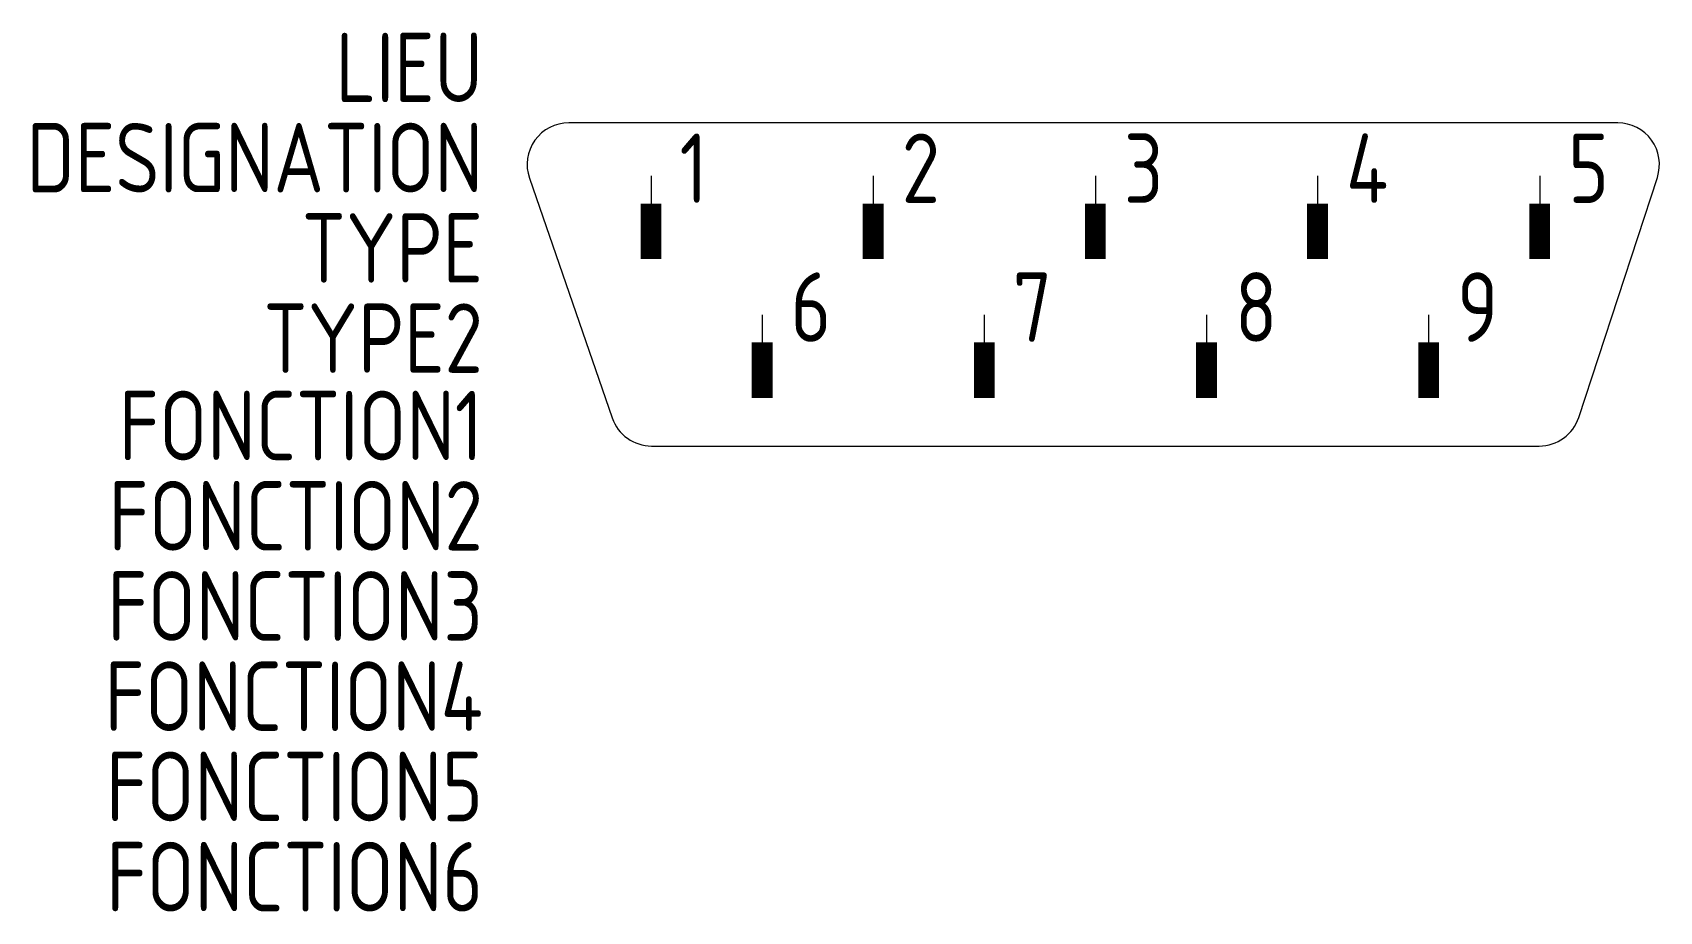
# Model space of a CAD drawing. Extents: x -1606.9 to -1548.3, y -906.1 to -874.4.
import ezdxf
from ezdxf.enums import TextEntityAlignment as Align

# ---------------------------------------------------------------- set-up
doc = ezdxf.new("R2010")
doc.units = 0
doc.header["$LTSCALE"] = 0.3
for name, color, linetype in [('SYMB_FIL', 3, 'CONTINUOUS'), ('SYMB_FIL_FIN', 1, 'CONTINUOUS'), ('SYMB_TXT_CONTACT', 2, 'CONTINUOUS'), ('SYMB_TXT_NOM', 3, 'CONTINUOUS')]:
    doc.layers.add(name, color=color, linetype=linetype)
doc.styles.add('NET2_5', font='isocp.shx', dxfattribs={"width": 0.9, "height": 2.5})

msp = doc.modelspace()

# ---------------------------------------------------------------- linework, layer by layer
at = {"layer": 'SYMB_FIL'}
msp.add_lwpolyline([(-1584.615, -889.323), (-1552.653, -889.323, 0.324225), (-1551.227, -888.291), (-1548.396, -879.65, 0.510317), (-1549.821, -877.683), (-1587.596, -877.683, 0.51521), (-1589.014, -879.672), (-1586.033, -888.313, 0.319949)], format="xyb", close=True, dxfattribs=at)
at = {"layer": 'SYMB_FIL_FIN'}
for p, q in [((-1584.634, -879.593), (-1584.634, -880.593)), ((-1576.634, -879.593), (-1576.634, -880.593)), ((-1568.634, -879.593), (-1568.634, -880.593)), ((-1560.634, -879.593), (-1560.634, -880.593)), ((-1552.634, -879.593), (-1552.634, -880.593)), ((-1580.634, -884.593), (-1580.634, -885.593)), ((-1572.634, -884.593), (-1572.634, -885.593)), ((-1564.634, -884.593), (-1564.634, -885.593)), ((-1556.634, -884.593), (-1556.634, -885.593))]:
    msp.add_line(p, q, dxfattribs=at)
at = {"layer": 'SYMB_FIL_FIN', "const_width": 0.75}
for points in [[(-1584.634, -880.593), (-1584.634, -882.593)], [(-1576.634, -880.593), (-1576.634, -882.593)], [(-1568.634, -880.593), (-1568.634, -882.593)], [(-1560.634, -880.593), (-1560.634, -882.593)], [(-1552.634, -880.593), (-1552.634, -882.593)], [(-1580.634, -885.593), (-1580.634, -887.593)], [(-1572.634, -885.593), (-1572.634, -887.593)], [(-1564.634, -885.593), (-1564.634, -887.593)], [(-1556.634, -885.593), (-1556.634, -887.593)]]:
    msp.add_lwpolyline(points, dxfattribs=at)

# ---------------------------------------------------------------- texts
at = {"layer": 'SYMB_TXT_CONTACT', "style": 'NET2_5', "width": 0.9, "flags": 8}
for tag, text, p in [('1', '1', (-1583.608, -881.318)), ('2', '2', (-1575.608, -881.318)), ('3', '3', (-1567.608, -881.318)), ('4', '4', (-1559.608, -881.318)), ('5', '5', (-1551.608, -881.318)), ('6', '6', (-1579.608, -886.318)), ('7', '7', (-1571.608, -886.318)), ('8', '8', (-1563.608, -886.318)), ('9', '9', (-1555.608, -886.318))]:
    msp.add_attdef(tag, text=text, height=2.5, dxfattribs=at).set_placement(p, align=Align.BOTTOM_LEFT)
at = {"layer": 'SYMB_TXT_NOM', "style": 'NET2_5', "width": 0.9, "flags": 8}
for tag, text, p in [('LIEU', '', (-1590.689, -876.938)), ('DESIGNATION', 'X?', (-1590.689, -880.188)), ('TYPE', '', (-1590.689, -883.438)), ('TYPE2', '', (-1590.689, -886.688)), ('FONCTION1', '', (-1590.689, -889.838)), ('FONCTION2', '', (-1590.689, -893.088)), ('FONCTION3', '', (-1590.689, -896.338)), ('FONCTION4', '', (-1590.689, -899.588)), ('FONCTION5', '', (-1590.689, -902.838)), ('FONCTION6', '', (-1590.689, -906.088))]:
    msp.add_attdef(tag, text=text, height=2.5, dxfattribs=at).set_placement(p, align=Align.RIGHT)

doc.saveas('drawing.dxf')
